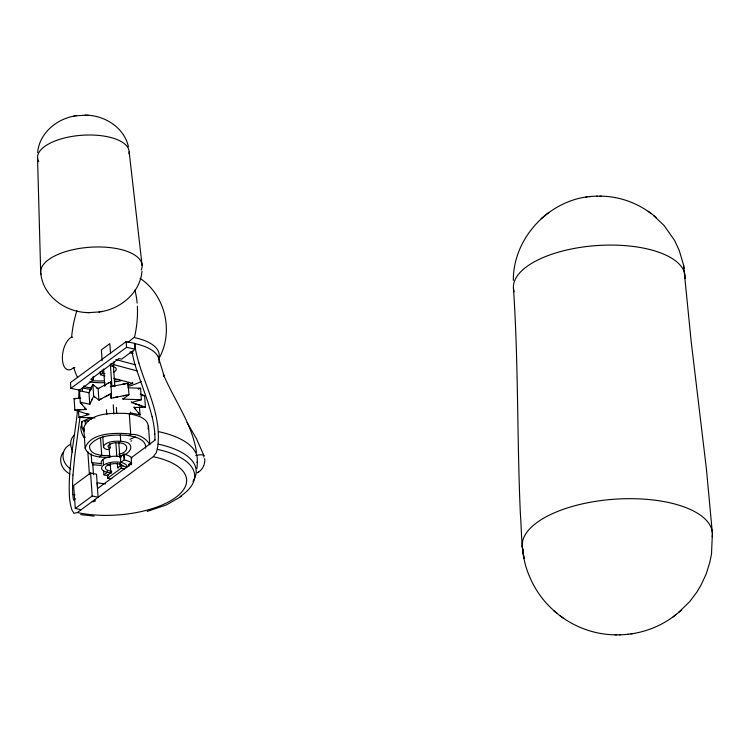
<?xml version="1.0" encoding="UTF-8"?>
<svg xmlns="http://www.w3.org/2000/svg" width="750" height="750" viewBox="0 0 750 750"><rect width="100%" height="100%" fill="white"/><g stroke="black" fill="none" stroke-linecap="round" stroke-linejoin="round"><path stroke-width="1.12" d="M154.941 439.275L154.941 439.2A38.269 19.312 -78 0 0 154.809 434.062M154.941 439.481L154.922 440.044M90.966 417.684L82.031 421.472A16.247 13.931 84.9 0 0 81.403 425.747L81.394 426.816M154.922 440.25L131.166 457.809L131.569 463.556L97.725 488.466L97.097 482.888M513.319 280.378C513.122 235.734 552.778 196.059 597.375 196.181M197.391 461.841L196.95 468.459M72.938 475.05L74.747 456.309L80.025 417.047M110.606 382.866L110.691 381.9L98.109 388.603L92.869 384.656L88.969 392.747L89.775 404.231L80.269 402.216L79.463 390.731L88.969 392.747M110.259 386.728L128.147 383.212L128.953 394.706L111.066 398.212L111.497 393.394L110.691 381.9M37.659 152.578C39.188 133.566 56.325 119.062 74.428 116.062M141.984 271.219C140.297 292.275 121.312 308.334 101.269 311.653M77.372 411.778C74.381 440.091 67.884 468.281 69.459 496.894A45.3 22.866 -78 0 0 71.316 507.909A47.784 24.112 -78 0 0 72.009 510.131L73.941 513.291L77.325 512.55L153.506 456.45L156.45 452.362L157.65 447.084A47.784 24.112 -78 0 0 157.988 444.103A45.3 22.866 -78 0 0 158.194 431.569C156.825 407.512 145.744 385.716 138.863 363.009M134.634 336.675L134.709 336.356A61.875 31.228 -78 0 0 137.484 309.731L137.353 306.197M134.569 336.984L127.922 342.403M145.612 448.209C146.662 439.5 135.122 436.706 128.588 435.619A29.559 12.581 -4 0 0 126.178 435.3C113.747 434.672 97.613 434.738 89.559 445.659C88.744 455.438 103.022 455.784 109.997 455.616M148.059 428.841C150.094 417.309 134.269 414.337 125.662 413.409C111.862 413.081 89.062 412.566 83.719 428.006L85.125 448.116C88.303 457.106 100.378 457.238 108.403 457.444M159.45 357.581C173.794 331.097 165.141 295.097 140.044 278.316M90.056 390.487L90.881 388.781M91.856 386.756L92.719 384.975M89.775 404.231L93.675 396.141L92.869 384.656M90.619 402.478L89.953 403.856M92.325 398.944L91.866 399.9M130.463 412.153L129.787 414.375M89.156 392.372L89.756 391.116M91.059 388.406L91.519 387.459M81.394 425.747L81.75 425.128M84.834 421.228L85.125 420.722L88.631 420.9M109.753 443.419L110.072 447.891C109.125 451.566 101.522 448.444 104.062 445.191C108.459 441.159 115.097 441 120.741 441.319A15.094 6.422 -4 0 1 121.903 441.459C136.838 442.256 130.847 455.287 119.4 455.944M678.459 612.572L689.775 601.556L696.909 592.041L701.025 585.075L706.209 573.975L709.828 562.219L711.516 553.978L712.378 533.334L706.444 469.247L691.106 340.875L683.559 265.087L679.256 250.509L674.587 240.45L664.022 225.431L653.522 215.484M548.981 212.297L541.134 218.681M619.425 634.837C639.769 634.453 660.028 627.403 675.909 614.625M673.003 616.997L681.703 609.928M93.45 379.856L90.769 379.284L118.941 358.547L121.631 359.119L135.169 349.153L134.766 343.406L126.169 341.578L70.472 382.584L70.875 388.322L79.472 390.15L93.45 379.856L93.216 376.406M70.875 388.322L126.562 347.325L135.169 349.153M134.766 343.406L134.963 346.275M100.209 371.494L100.434 374.719L102.478 373.209L102.253 369.984M137.1 370.922L114.028 364.716L111.947 366.244L111.75 363.366M127.397 383.766L128.147 383.212M122.916 398.391L122.962 399.113L128.953 394.706M99.516 456.947L101.728 455.316L100.472 437.447M110.072 447.891C103.247 446.053 114.75 441.478 117.609 442.941A10.491 4.462 -4 0 1 118.481 442.978L120.741 441.319L120.272 434.616M128.588 435.619C134.466 431.625 146.803 438.103 149.634 444.591M75.272 508.453L92.194 495.994L98.1 497.25L96.497 474.272L90.581 473.016L73.659 485.475L75.272 508.453L81.178 509.709M75.459 498.816L73.575 500.203L73.406 499.228A38.269 19.312 -78 0 1 72.844 494.409M111.881 478.641A12.731 5.419 -4 0 1 107.681 478.116L107.475 475.247L110.859 472.753A6.366 2.709 -4 0 0 111.647 472.903M117.3 463.106L117.628 467.775L121.013 465.281A12.731 5.419 -4 0 1 126.272 467.634M107.681 478.116L121.209 468.159A12.731 5.419 -4 0 1 124.641 469.247M128.775 466.097L128.663 464.475L131.119 462.675L131.269 464.831M181.566 496.275L166.303 504.956L147.206 511.406M197.147 472.847C202.378 470.4 205.416 464.334 204.684 458.663M197.85 472.453L198.619 472.031M104.466 385.219L106.275 384.253M105.263 396.713L107.081 395.747M107.822 383.428L108.609 383.016M93.675 396.141L98.916 400.087L111.497 393.394M99.309 399.881L101.662 398.625M107.466 395.541L111.178 393.562M135.45 436.884L130.013 439.275M84.919 436.884L84.525 437.156A15.272 13.294 29.8 0 0 85.088 437.709M131.738 440.803L130.828 441.122M118.763 454.153C129.281 452.85 129.572 442.406 118.481 442.978M138.412 388.847L140.072 388.378M138.253 388.894L140.569 388.238L141.366 399.722L131.428 402.534L131.381 401.812M78.469 410.916L78.919 417.375L88.856 414.572L88.8 413.85M112.941 386.203L114.6 385.875M122.634 384.3L123.497 384.131M123.787 384.075L125.588 383.719M113.616 397.716L115.603 397.322M115.8 397.284L117.713 396.909M123.3 395.812L126.544 395.175M75.75 115.828L85.912 115.172M88.547 312.638L99.806 311.916M73.256 116.269L76.519 115.688M98.953 312.066L102.562 311.419M585.525 197.25L586.987 197.072M630.919 633.862L632.541 633.666M589.434 196.725L590.166 196.65M627.403 634.331L628.209 634.237M109.369 465.356L110.512 465.291M85.575 413.494L88.856 414.572L74.869 409.988L74.062 398.503L80.794 398.222M142.369 395.709L144.619 395.625L145.416 407.109L134.194 407.569L134.147 406.847M78.028 409.866L80.222 409.772M140.147 407.325L142.162 407.241M74.869 409.988L86.091 409.528L86.044 408.816M599.803 196.181C620.522 196.003 640.95 204.206 656.466 217.8M513.422 287.859C518.541 363 516.984 438.384 520.359 513.6C521.784 531.328 520.969 549.487 525.928 566.747C530.428 581.081 537.909 594.591 548.438 605.381C565.922 623.897 591.206 635.016 616.725 634.837M596.606 196.2L601.312 196.163M615.056 634.866L620.278 634.819M127.875 387.816L140.569 388.238M122.962 399.113L141.366 399.722M79.059 417.384L83.991 417.544M88.172 417.684L92.606 417.834M78.919 417.375L95.016 417.919M101.363 465.441L92.391 464.7M87.056 115.228C105.497 115.8 124.388 128.053 128.419 146.766M40.791 273.159C42.844 296.034 65.372 312.028 87.281 312.572M101.419 463.641L91.772 462.647L91.153 453.853M85.05 115.134L88.312 115.275M85.894 312.525L89.503 312.675M94.059 516.112L80.681 514.612M130.509 412.866L140.016 414.881L139.462 406.988M133.116 353.372L130.312 352.725L130.237 351.647M115.819 359.559L135.6 364.884M100.434 374.719L104.878 375.919M113.775 378.309L132.666 383.391L132.591 382.312M140.316 394.209L144.619 395.625M140.878 394.397L142.734 395.006M134.925 403.678L140.728 405.572M131.428 402.534L145.416 407.109M74.062 398.503L75.356 398.925M74.981 410.025L79.453 411.497M92.962 384.722L94.088 385.575M93.759 396.206L94.894 397.059M648.206 211.312L650.906 213.431M553.987 610.903L557.241 613.472M560.147 615.741L563.128 618.084M134.278 407.681L134.934 408.506M139.331 414.028L139.959 414.816M134.194 407.569L140.016 414.881M79.997 391.388L79.463 390.731M80.372 402.356L80.85 402.947M80.269 402.216L86.091 409.528M81.056 403.2L82.088 404.503M84.638 407.709L85.256 408.488M135.113 408.722L135.581 409.312M138.619 413.128L139.181 413.831M187.05 422.55L196.322 438.45L203.925 455.625M84.431 430.2L83.719 428.006M152.147 416.747L148.022 402.366L136.369 369.141A151.256 76.331 -78 0 1 131.944 351.534M158.719 358.406L164.353 376.734L163.35 374.334C174.272 400.434 192.431 424.078 196.556 452.662M683.559 265.087L684.197 268.622M522.225 546.047L523.987 558.544L522.628 548.981M62.466 360.384L63 363.544A17.006 8.578 -78 0 0 73.763 367.444A16.847 12.647 53.6 0 0 74.794 367.641M137.137 303.103L136.791 299.822A61.875 31.228 -78 0 0 134.859 290.062M142.125 265.575L129.15 151.819M148.472 425.766L149.803 444.75M126.169 341.578L126.562 347.325M129.3 413.878L130.706 433.988C116.625 432.656 90.525 432.056 85.125 448.116M113.822 361.837L114.028 364.716M121.013 465.281L121.209 468.159M113.475 366.647L114.853 386.447M116.316 407.409L116.728 413.231M118.772 442.387L119.831 457.556M120.244 463.387L120.403 465.712M110.541 353.691L109.837 343.631L101.381 349.856L102.131 360.628M110.362 363.919L111.919 386.091M113.222 404.756L113.878 414.094M115.912 443.269L116.812 456.103M110.766 393.909L111.066 398.212M103.603 368.897L104.822 386.4M106.453 409.734L106.781 414.403M109.153 448.247L109.8 457.584M110.213 463.416L110.859 472.753M107.203 471.3L107.278 472.378L103.894 474.862L103.594 470.559M102.797 436.875L103.5 446.934M98.109 388.603L98.916 400.087M103.106 459.413L103.509 465.159M90.984 417.375L91.134 419.522M92.709 463.453L93.497 474.788M90.581 473.016L92.194 495.994M84.047 385.65L84.122 386.728A43.434 18.497 -4 0 0 91.594 387.928M87.825 451.697L89.428 474.684M85.125 420.722L85.369 424.172M72.122 448.697L72.366 452.147M62.4 359.484L62.4 356.353A17.006 8.578 -78 0 1 71.644 337.041A61.875 31.228 -78 0 1 76.95 310.622M37.538 157.669L40.678 272.053M522.975 550.284A95.297 40.575 -4 0 1 614.156 499.237A95.297 40.575 -4 0 1 712.219 536.784M514.106 291.684A86.053 36.637 -4 0 1 595.425 245.663A86.053 36.637 -4 0 1 685.116 278.616M41.034 274.256A50.831 21.628 -4 0 1 93.047 247.069A50.831 21.628 -4 0 1 141.263 269.981M38.663 161.606A45.9 19.528 -4 0 1 80.166 135.403A45.9 19.528 -4 0 1 128.991 153.825M69.909 474A15.909 13.847 29.8 0 1 63.506 451.941M70.838 469.116A15.909 13.847 29.8 0 1 70.462 444.403M108.263 475.406A12.731 5.419 -4 0 1 107.475 475.247M117.628 467.775A6.366 2.709 -4 0 1 118.378 467.953M77.7 377.625A61.875 31.228 -78 0 1 73.763 367.444M71.644 337.041A16.847 12.647 53.6 0 1 72.666 337.284M134.428 337.613A52.678 22.434 -4 0 1 158.438 359.137M118.856 379.444A52.678 22.434 -4 0 1 114.253 380.081M103.509 380.897A52.678 22.434 -4 0 1 92.147 380.719M138.9 362.963A132.375 66.806 -78 0 1 134.916 346.322M82.481 387.947A151.256 76.331 -78 0 1 82.369 390.863M94.378 499.988A2.062 0.881 -4 0 1 95.025 501.169A2.062 0.881 -4 0 1 92.184 501.609M91.772 462.647A2.062 0.881 -4 0 1 92.287 463.912M83.85 431.541A15.272 13.294 29.8 0 1 82.031 421.472M72.075 449.597A15.272 13.294 29.8 0 1 74.334 434.944M84.047 437.541A18.262 17.241 -87.2 0 1 80.775 426.816M75.009 494.85A77.072 32.812 -4 0 1 73.059 494.447M72.778 494.447A90.3 45.572 -78 0 1 72.994 475.041M132.666 383.391A43.434 18.497 -4 0 1 127.453 385.059M98.878 388.425A43.434 18.497 -4 0 1 96.75 388.341M108.459 475.528A19.097 8.128 -4 0 1 104.109 474.909M131.653 463.116A19.097 8.128 -4 0 0 124.416 459.966L124.013 454.219A19.097 8.128 -4 0 1 131.906 458.044M128.663 464.475A15.272 6.506 -4 0 1 129.384 465.75M195.816 455.484A13.931 3.403 -19.7 0 1 203.672 457.059M141.263 381.488A46.622 19.847 -4 0 1 127.894 386.466M91.247 389.344A46.622 19.847 -4 0 1 82.641 388.022M132.216 351.525A46.622 19.847 -4 0 1 133.088 351.713M152.1 416.803A90.3 45.572 -78 0 1 154.875 434.016M110.709 472.856A12.731 5.419 -4 0 1 101.953 466.8A12.731 5.419 -4 0 1 117 461.981A12.731 5.419 -4 0 1 126.75 467.719M79.041 389.728A127.359 64.275 -78 0 1 78.628 397.884M158.409 431.616A83.438 35.531 -4 0 1 197.016 462.544M158.203 444.15A81.497 34.706 -4 0 1 192.966 481.303M134.775 343.603A52.172 22.219 -4 0 1 158.906 362.944M112.172 366.281A8.906 3.797 -4 0 1 113.362 372.262M104.944 373.566A8.906 3.797 -4 0 1 102.694 373.256M121.228 380.719A43.434 18.497 -4 0 1 114.938 381.797M105.047 382.65A43.434 18.497 -4 0 1 89.222 381.938M113.569 366.234A8.906 3.797 -4 0 1 112.959 366.516M105.591 483.853A31.828 13.547 -4 0 1 97.538 482.766M157.537 449.456A79.659 33.919 -4 0 1 180.075 496.556M153.394 456.75A71.325 30.366 -4 0 1 175.706 497.438A71.325 30.366 -4 0 1 77.541 512.597M121.359 465.647A12.731 5.419 -4 0 1 120.3 466.003M101.775 464.062A12.731 5.419 -4 0 1 106.509 457.678A12.731 5.419 -4 0 1 121.566 456.938M120.394 463.894A8.906 3.797 -4 0 1 119.794 464.184M110.569 465.413A8.906 3.797 -4 0 1 107.081 464.541M111.778 471.234A8.906 3.797 -4 0 1 105.422 467.512A8.906 3.797 -4 0 1 113.775 463.669A8.906 3.797 -4 0 1 122.934 466.097M123.797 454.172L120.412 456.666L120.816 462.413L124.2 459.919L123.797 454.172"/></g></svg>
